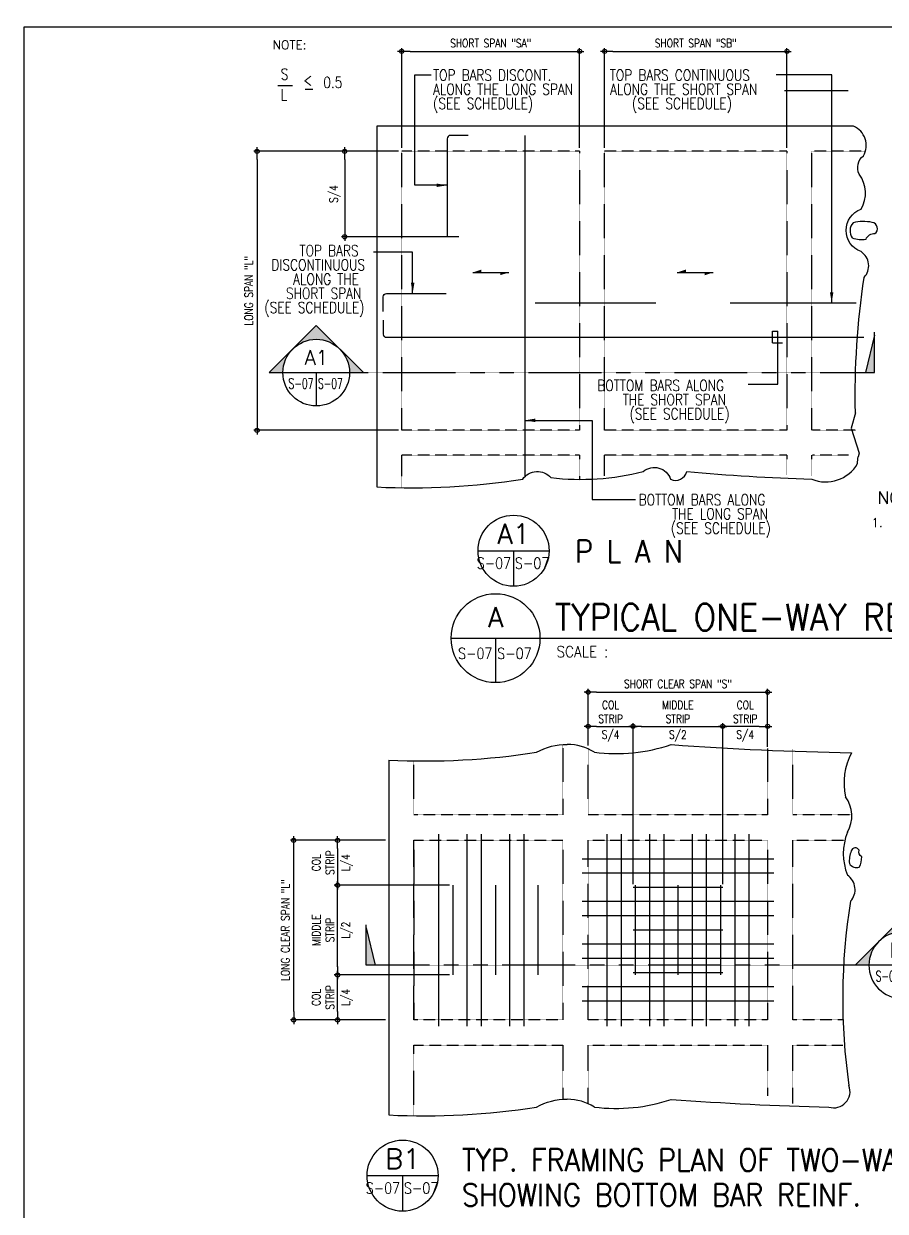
# Model space of a CAD drawing. Header units: millimetres. Extents: x 5503 to 49073, y 0 to 53253.
# Drawn here: x 5503 to 24902, y 26214 to 52939 of the extents above; entities that cross this region are included whole.
import ezdxf
from ezdxf.enums import TextEntityAlignment as Align

# ---------------------------------------------------------------- set-up
doc = ezdxf.new("R2010")
doc.units = ezdxf.units.MM
for name, pattern in [('BOTTOM', [4.2, 1.2, -0.2, 1.2, -0.2, 1.2, -0.2]), ('LEOJ', [0.3, 0.2, -0.1]), ('PHANTOM', [2.5, 1.25, -0.25, 0.25, -0.25, 0.25, -0.25])]:
    doc.linetypes.add(name, pattern=pattern)
doc.layers.get('DEFPOINTS').update_dxf_attribs({"color": 11})
for name, color, linetype in [('3G', 3, 'Continuous'), ('4C', 4, 'Continuous'), ('6', 6, 'Continuous'), ('BOTT BAR(PLAN)', 5, 'BOTTOM'), ('LEOJ', 3, 'LEOJ'), ('SHE', 8, 'Continuous'), ('TG', 3, 'Continuous'), ('title', 3, 'Continuous'), ('TM', 6, 'Continuous'), ('TOP BARS(PLAN)', 5, 'Continuous')]:
    doc.layers.add(name, color=color, linetype=linetype)
doc.styles.add('100cl', font='romans.shx', dxfattribs={"height": 500})
doc.styles.add('140CL', font='romans.shx', dxfattribs={"height": 0.35})
doc.styles.add('ROMANS', font='romans.shx', dxfattribs={"width": 0.8})
doc.styles.add('S-SHOWN', font='ROMANS.shx', dxfattribs={"height": 0.25})
doc.styles.add('S-TAKEN', font='ROMANS.shx', dxfattribs={"height": 0.25})
doc.dimstyles.new('DIM100', dxfattribs={"dimscale": 100, "dimtxt": 2.5, "dimasz": 2.5, "dimexe": 1, "dimexo": 1, "dimgap": 1, "dimtad": 1, "dimdec": 0, "dimzin": 0, "dimdsep": 46, "dimtxsty": 'ROMANS', "dimblk": 'DIM1', "dimcen": 1, "dimclrd": 8, "dimclre": 8, "dimclrt": 3, "dimadec": 0, "dimazin": 0, "dimtfac": 1, "dimtdec": 0, "dimtofl": 0, "dimtmove": 0, "dimatfit": 3, "dimfxl": 1, "dimtolj": 1, "dimtzin": 0, "dimarcsym": 0})
doc.dimstyles.new('DIM75', dxfattribs={"dimscale": 75, "dimtxt": 2.5, "dimasz": 2.5, "dimexe": 1, "dimexo": 1, "dimgap": 1, "dimtad": 1, "dimdec": 0, "dimzin": 0, "dimdsep": 46, "dimtxsty": 'ROMANS', "dimblk": 'DIM1', "dimcen": 1, "dimclrd": 8, "dimclre": 8, "dimclrt": 3, "dimadec": 0, "dimazin": 0, "dimtfac": 1, "dimtdec": 0, "dimtofl": 0, "dimtmove": 0, "dimatfit": 3, "dimfxl": 1, "dimtolj": 1, "dimtzin": 0, "dimarcsym": 0})

# ---------------------------------------------------------------- blocks, each defined once
blk = doc.blocks.new('CIR')
at = {"layer": 'title', "color": 2}
for p, q in [((0, 0), (20, 0)), ((10, 0), (10, -10))]:
    blk.add_line(p, q, dxfattribs=at)
blk.add_circle((10, 0), 10, dxfattribs=at)
at = {"layer": 'title', "color": 5, "style": 'ROMANS'}
blk.add_attdef('A', text='', height=4.5, dxfattribs=at).set_placement((10, 4.75), align=Align.MIDDLE)
at = {"layer": 'title', "color": 2, "style": 'ROMANS'}
for width, p, p2 in [(1.138397, (1.58, -4.68), (9.3, -4.68)), (1.147089, (10.36, -4.68), (18.14, -4.68))]:
    blk.add_attdef('S-1', text='', height=2.5, dxfattribs=dict(at, width=width)).set_placement(p, p2, align=Align.FIT)
blk = doc.blocks.new('DIM1')
at = {"color": 0}
blk.add_line((-1, 0), (0.5, 0), dxfattribs=at)
at = {"color": 3}
blk.add_circle((0, 0), 0.25, dxfattribs=at)
blk = doc.blocks.new('*D92')
at = {"layer": 'DEFPOINTS', "color": 0, "linetype": 'Continuous', "transparency": 16777216}
for p in [(22688, 52317), (18583, 50069), (22688, 50069)]:
    blk.add_point(p, dxfattribs=at)
at = {"layer": 'TG', "color": 8, "linetype": 'Continuous', "lineweight": -2, "transparency": 16777216}
for p, q in [((18583, 50144), (18583, 52392)), ((22688, 50144), (22688, 52392)), ((18770, 52317), (22500, 52317))]:
    blk.add_line(p, q, dxfattribs=at)
at = {"layer": 'TG', "color": 8, "linetype": 'Continuous', "lineweight": -2, "transparency": 16777216, "xscale": 187.5, "yscale": 187.5, "zscale": 187.5, "rotation": 180}
blk.add_blockref('DIM1', (18583, 52317), dxfattribs=at)
at = {"layer": 'TG', "color": 8, "linetype": 'Continuous', "lineweight": -2, "transparency": 16777216, "xscale": 187.5, "yscale": 187.5, "zscale": 187.5}
blk.add_blockref('DIM1', (22688, 52317), dxfattribs=at)
at = {"layer": 'TG', "color": 3, "linetype": 'Continuous', "transparency": 16777216, "insert": (20635, 52503), "char_height": 187.5, "attachment_point": 5, "style": 'ROMANS'}
blk.add_mtext('\\A1;SHORT SPAN "SB"', dxfattribs=at)
blk = doc.blocks.new('*D93')
at = {"layer": 'DEFPOINTS', "color": 0, "linetype": 'Continuous', "transparency": 16777216}
for p in [(18020, 52317), (14013, 50069), (18020, 50069)]:
    blk.add_point(p, dxfattribs=at)
at = {"layer": 'TG', "color": 8, "linetype": 'Continuous', "lineweight": -2, "transparency": 16777216}
for p, q in [((14013, 50144), (14013, 52392)), ((18020, 50144), (18020, 52392)), ((14201, 52317), (17832, 52317))]:
    blk.add_line(p, q, dxfattribs=at)
at = {"layer": 'TG', "color": 8, "linetype": 'Continuous', "lineweight": -2, "transparency": 16777216, "xscale": 187.5, "yscale": 187.5, "zscale": 187.5, "rotation": 180}
blk.add_blockref('DIM1', (14013, 52317), dxfattribs=at)
at = {"layer": 'TG', "color": 8, "linetype": 'Continuous', "lineweight": -2, "transparency": 16777216, "xscale": 187.5, "yscale": 187.5, "zscale": 187.5}
blk.add_blockref('DIM1', (18020, 52317), dxfattribs=at)
at = {"layer": 'TG', "color": 3, "linetype": 'Continuous', "transparency": 16777216, "insert": (16017, 52503), "char_height": 187.5, "attachment_point": 5, "style": 'ROMANS'}
blk.add_mtext('\\A1;SHORT SPAN "SA"', dxfattribs=at)
blk = doc.blocks.new('*D98')
at = {"layer": 'DEFPOINTS', "color": 0, "linetype": 'Continuous', "transparency": 16777216}
for p in [(14013, 50069), (10757, 43790), (14013, 43790)]:
    blk.add_point(p, dxfattribs=at)
at = {"layer": 'TG', "color": 8, "linetype": 'Continuous', "lineweight": -2, "transparency": 16777216}
for p, q in [((13938, 50069), (10682, 50069)), ((10757, 49881), (10757, 43977)), ((13938, 43790), (10682, 43790))]:
    blk.add_line(p, q, dxfattribs=at)
at = {"layer": 'TG', "color": 8, "linetype": 'Continuous', "lineweight": -2, "transparency": 16777216, "xscale": 187.5, "yscale": 187.5, "zscale": 187.5}
for p, rotation in [((10757, 50069), 90), ((10757, 43790), 270)]:
    blk.add_blockref('DIM1', p, dxfattribs=dict(at, rotation=rotation))
at = {"layer": 'TG', "color": 3, "linetype": 'Continuous', "transparency": 16777216, "insert": (10570, 46929), "char_height": 187.5, "attachment_point": 5, "rotation": 90, "style": 'ROMANS'}
blk.add_mtext('\\A1;LONG SPAN "L"', dxfattribs=at)
blk = doc.blocks.new('*D99')
at = {"layer": 'DEFPOINTS', "color": 0, "linetype": 'Continuous', "transparency": 16777216}
for p in [(14013, 50069), (12730, 48145), (15371, 48145)]:
    blk.add_point(p, dxfattribs=at)
at = {"layer": 'TG', "color": 8, "linetype": 'Continuous', "lineweight": -2, "transparency": 16777216}
for p, q in [((13938, 50069), (12655, 50069)), ((12730, 49881), (12730, 48333)), ((15296, 48145), (12655, 48145))]:
    blk.add_line(p, q, dxfattribs=at)
at = {"layer": 'TG', "color": 8, "linetype": 'Continuous', "lineweight": -2, "transparency": 16777216, "xscale": 187.5, "yscale": 187.5, "zscale": 187.5}
for p, rotation in [((12730, 50069), 90), ((12730, 48145), 270)]:
    blk.add_blockref('DIM1', p, dxfattribs=dict(at, rotation=rotation))
at = {"layer": 'TG', "color": 3, "linetype": 'Continuous', "transparency": 16777216, "insert": (12512, 49107), "char_height": 187.5, "attachment_point": 5, "rotation": 90, "style": 'ROMANS'}
blk.add_mtext('\\A1;S/4', dxfattribs=at)
blk = doc.blocks.new('*D77')
at = {"layer": 'DEFPOINTS', "color": 0, "linetype": 'Continuous', "transparency": 16777216}
for p in [(21243, 37127), (22253, 36590), (21243, 33501)]:
    blk.add_point(p, dxfattribs=at)
at = {"layer": 'TG', "color": 8, "linetype": 'Continuous', "lineweight": -2, "transparency": 16777216}
for p, q in [((21243, 33576), (21243, 37202)), ((22253, 36665), (22253, 37202)), ((22066, 37127), (21430, 37127))]:
    blk.add_line(p, q, dxfattribs=at)
at = {"layer": 'TG', "color": 8, "linetype": 'Continuous', "lineweight": -2, "transparency": 16777216, "xscale": 187.5, "yscale": 187.5, "zscale": 187.5, "rotation": 180}
blk.add_blockref('DIM1', (21243, 37127), dxfattribs=at)
at = {"layer": 'TG', "color": 8, "linetype": 'Continuous', "lineweight": -2, "transparency": 16777216, "xscale": 187.5, "yscale": 187.5, "zscale": 187.5}
blk.add_blockref('DIM1', (22253, 37127), dxfattribs=at)
at = {"layer": 'TG', "color": 3, "linetype": 'Continuous', "transparency": 16777216, "char_height": 187.5, "attachment_point": 5, "style": 'ROMANS'}
for s, insert in [('\\A1;COL\\PSTRIP', (21748, 37452)), ('\\A1;S/4', (21748, 36909))]:
    blk.add_mtext(s, dxfattribs=dict(at, insert=insert))
blk = doc.blocks.new('*D78')
at = {"layer": 'DEFPOINTS', "color": 0, "linetype": 'Continuous', "transparency": 16777216}
for p in [(21243, 37127), (19222, 33501), (21243, 33501)]:
    blk.add_point(p, dxfattribs=at)
at = {"layer": 'TG', "color": 8, "linetype": 'Continuous', "lineweight": -2, "transparency": 16777216}
for p, q in [((19222, 33576), (19222, 37202)), ((21243, 33576), (21243, 37202)), ((19409, 37127), (21055, 37127))]:
    blk.add_line(p, q, dxfattribs=at)
at = {"layer": 'TG', "color": 8, "linetype": 'Continuous', "lineweight": -2, "transparency": 16777216, "xscale": 187.5, "yscale": 187.5, "zscale": 187.5, "rotation": 180}
blk.add_blockref('DIM1', (19222, 37127), dxfattribs=at)
at = {"layer": 'TG', "color": 8, "linetype": 'Continuous', "lineweight": -2, "transparency": 16777216, "xscale": 187.5, "yscale": 187.5, "zscale": 187.5}
blk.add_blockref('DIM1', (21243, 37127), dxfattribs=at)
at = {"layer": 'TG', "color": 3, "linetype": 'Continuous', "transparency": 16777216, "char_height": 187.5, "attachment_point": 5, "style": 'ROMANS'}
for s, insert in [('\\A1;MIDDLE\\PSTRIP', (20232, 37452)), ('\\A1;S/2', (20232, 36909))]:
    blk.add_mtext(s, dxfattribs=dict(at, insert=insert))
blk = doc.blocks.new('*D79')
at = {"layer": 'DEFPOINTS', "color": 0, "linetype": 'Continuous', "transparency": 16777216}
for p in [(19222, 37127), (18212, 36618), (19222, 33501)]:
    blk.add_point(p, dxfattribs=at)
at = {"layer": 'TG', "color": 8, "linetype": 'Continuous', "lineweight": -2, "transparency": 16777216}
for p, q in [((18212, 36693), (18212, 37202)), ((19222, 33576), (19222, 37202)), ((18399, 37127), (19034, 37127))]:
    blk.add_line(p, q, dxfattribs=at)
at = {"layer": 'TG', "color": 8, "linetype": 'Continuous', "lineweight": -2, "transparency": 16777216, "xscale": 187.5, "yscale": 187.5, "zscale": 187.5, "rotation": 180}
blk.add_blockref('DIM1', (18212, 37127), dxfattribs=at)
at = {"layer": 'TG', "color": 8, "linetype": 'Continuous', "lineweight": -2, "transparency": 16777216, "xscale": 187.5, "yscale": 187.5, "zscale": 187.5}
blk.add_blockref('DIM1', (19222, 37127), dxfattribs=at)
at = {"layer": 'TG', "color": 3, "linetype": 'Continuous', "transparency": 16777216, "char_height": 187.5, "attachment_point": 5, "style": 'ROMANS'}
for s, insert in [('\\A1;COL\\PSTRIP', (18717, 37452)), ('\\A1;S/4', (18717, 36909))]:
    blk.add_mtext(s, dxfattribs=dict(at, insert=insert))
blk = doc.blocks.new('*D80')
at = {"layer": 'DEFPOINTS', "color": 0, "linetype": 'Continuous', "transparency": 16777216}
for p in [(22253, 37896), (18212, 36618), (22253, 36590)]:
    blk.add_point(p, dxfattribs=at)
at = {"layer": 'TG', "color": 8, "linetype": 'Continuous', "lineweight": -2, "transparency": 16777216}
for p, q in [((18212, 36693), (18212, 37971)), ((22253, 36665), (22253, 37971)), ((18399, 37896), (22066, 37896))]:
    blk.add_line(p, q, dxfattribs=at)
at = {"layer": 'TG', "color": 8, "linetype": 'Continuous', "lineweight": -2, "transparency": 16777216, "xscale": 187.5, "yscale": 187.5, "zscale": 187.5, "rotation": 180}
blk.add_blockref('DIM1', (18212, 37896), dxfattribs=at)
at = {"layer": 'TG', "color": 8, "linetype": 'Continuous', "lineweight": -2, "transparency": 16777216, "xscale": 187.5, "yscale": 187.5, "zscale": 187.5}
blk.add_blockref('DIM1', (22253, 37896), dxfattribs=at)
at = {"layer": 'TG', "color": 3, "linetype": 'Continuous', "transparency": 16777216, "insert": (20232, 38083), "char_height": 187.5, "attachment_point": 5, "style": 'ROMANS'}
blk.add_mtext('\\A1;SHORT CLEAR SPAN "S"', dxfattribs=at)
blk = doc.blocks.new('*D72')
at = {"layer": 'DEFPOINTS', "color": 0, "linetype": 'Continuous', "transparency": 16777216}
for p in [(12569, 33552), (15162, 33552), (15162, 31531)]:
    blk.add_point(p, dxfattribs=at)
at = {"layer": 'TG', "color": 8, "linetype": 'Continuous', "lineweight": -2, "transparency": 16777216}
for p, q in [((15087, 33552), (12494, 33552)), ((12569, 31718), (12569, 33364)), ((15087, 31531), (12494, 31531))]:
    blk.add_line(p, q, dxfattribs=at)
at = {"layer": 'TG', "color": 8, "linetype": 'Continuous', "lineweight": -2, "transparency": 16777216, "xscale": 187.5, "yscale": 187.5, "zscale": 187.5}
for p, rotation in [((12569, 33552), 90), ((12569, 31531), 270)]:
    blk.add_blockref('DIM1', p, dxfattribs=dict(at, rotation=rotation))
at = {"layer": 'TG', "color": 3, "linetype": 'Continuous', "transparency": 16777216, "char_height": 187.5, "attachment_point": 5, "rotation": 90, "style": 'ROMANS'}
for s, insert in [('\\A1;MIDDLE\\PSTRIP', (12244, 32541)), ('\\A1;L/2', (12786, 32541))]:
    blk.add_mtext(s, dxfattribs=dict(at, insert=insert))
blk = doc.blocks.new('*D73')
at = {"layer": 'DEFPOINTS', "color": 0, "linetype": 'Continuous', "transparency": 16777216}
for p in [(11581, 34562), (13720, 34562), (13720, 30520)]:
    blk.add_point(p, dxfattribs=at)
at = {"layer": 'TG', "color": 8, "linetype": 'Continuous', "lineweight": -2, "transparency": 16777216}
for p, q in [((13645, 34562), (11506, 34562)), ((11581, 30708), (11581, 34375)), ((13645, 30520), (11506, 30520))]:
    blk.add_line(p, q, dxfattribs=at)
at = {"layer": 'TG', "color": 8, "linetype": 'Continuous', "lineweight": -2, "transparency": 16777216, "xscale": 187.5, "yscale": 187.5, "zscale": 187.5}
for p, rotation in [((11581, 34562), 90), ((11581, 30520), 270)]:
    blk.add_blockref('DIM1', p, dxfattribs=dict(at, rotation=rotation))
at = {"layer": 'TG', "color": 3, "linetype": 'Continuous', "transparency": 16777216, "insert": (11395, 32541), "char_height": 187.5, "attachment_point": 5, "rotation": 90, "style": 'ROMANS'}
blk.add_mtext('\\A1;LONG CLEAR SPAN "L"', dxfattribs=at)
blk = doc.blocks.new('*D74')
at = {"layer": 'DEFPOINTS', "color": 0, "linetype": 'Continuous', "transparency": 16777216}
for p in [(12569, 31531), (15162, 31531), (13720, 30520)]:
    blk.add_point(p, dxfattribs=at)
at = {"layer": 'TG', "color": 8, "linetype": 'Continuous', "lineweight": -2, "transparency": 16777216}
for p, q in [((15087, 31531), (12494, 31531)), ((12569, 30708), (12569, 31343)), ((13645, 30520), (12494, 30520))]:
    blk.add_line(p, q, dxfattribs=at)
at = {"layer": 'TG', "color": 8, "linetype": 'Continuous', "lineweight": -2, "transparency": 16777216, "xscale": 187.5, "yscale": 187.5, "zscale": 187.5}
for p, rotation in [((12569, 31531), 90), ((12569, 30520), 270)]:
    blk.add_blockref('DIM1', p, dxfattribs=dict(at, rotation=rotation))
at = {"layer": 'TG', "color": 3, "linetype": 'Continuous', "transparency": 16777216, "char_height": 187.5, "attachment_point": 5, "rotation": 90, "style": 'ROMANS'}
for s, insert in [('\\A1;COL\\PSTRIP', (12244, 31026)), ('\\A1;L/4', (12786, 31026))]:
    blk.add_mtext(s, dxfattribs=dict(at, insert=insert))
blk = doc.blocks.new('*D75')
at = {"layer": 'DEFPOINTS', "color": 0, "linetype": 'Continuous', "transparency": 16777216}
for p in [(13720, 34562), (12569, 33552), (15162, 33552)]:
    blk.add_point(p, dxfattribs=at)
at = {"layer": 'TG', "color": 8, "linetype": 'Continuous', "lineweight": -2, "transparency": 16777216}
for p, q in [((13645, 34562), (12494, 34562)), ((12569, 34375), (12569, 33739)), ((15087, 33552), (12494, 33552))]:
    blk.add_line(p, q, dxfattribs=at)
at = {"layer": 'TG', "color": 8, "linetype": 'Continuous', "lineweight": -2, "transparency": 16777216, "xscale": 187.5, "yscale": 187.5, "zscale": 187.5}
for p, rotation in [((12569, 34562), 90), ((12569, 33552), 270)]:
    blk.add_blockref('DIM1', p, dxfattribs=dict(at, rotation=rotation))
at = {"layer": 'TG', "color": 3, "linetype": 'Continuous', "transparency": 16777216, "char_height": 187.5, "attachment_point": 5, "rotation": 90, "style": 'ROMANS'}
for s, insert in [('\\A1;COL\\PSTRIP', (12244, 34057)), ('\\A1;L/4', (12786, 34057))]:
    blk.add_mtext(s, dxfattribs=dict(at, insert=insert))
blk = doc.blocks.new('A$C39B41007')
at = {"layer": 'title', "color": 2}
for p, q in [((-7.5, 0), (7.5, 0)), ((0, 0), (0, -7.5))]:
    blk.add_line(p, q, dxfattribs=at)
blk.add_circle((0, 0), 7.5, dxfattribs=at)
at = {"layer": 'title', "color": 5, "style": '140CL'}
blk.add_attdef('A', text='', height=3.28, dxfattribs=at).set_placement((0, 3.39), align=Align.MIDDLE)
at = {"layer": 'title', "color": 2}
for style, width, p, p2 in [('S-TAKEN', 0.886991, (-6.26, -3.63), (-0.62, -3.63)), ('S-SHOWN', 0.880298, (0.37, -3.63), (5.97, -3.63))]:
    blk.add_attdef('S-1', text='', height=2.34, dxfattribs=dict(at, style=style, width=width)).set_placement(p, p2, align=Align.FIT)
blk = doc.blocks.new('A$C6C0B0B06')
at = {"layer": 'title', "color": 2}
for p, q in [((0, 0), (16, 0)), ((8, 0), (8, -8))]:
    blk.add_line(p, q, dxfattribs=at)
blk.add_circle((8, 0), 8, dxfattribs=at)
at = {"layer": 'title', "color": 5, "style": 'ROMANS'}
blk.add_attdef('A', text='', height=4.5, dxfattribs=at).set_placement((8, 3.8), align=Align.MIDDLE)
at = {"layer": 'title', "color": 2, "style": 'ROMANS'}
for width, p, p2 in [(1.138397, (-0.28, -4.05), (7.44, -4.05)), (1.147089, (8.29, -4.05), (16.07, -4.05))]:
    blk.add_attdef('S-1', text='', height=2.5, dxfattribs=dict(at, width=width)).set_placement(p, p2, align=Align.FIT)

msp = doc.modelspace()

# ---------------------------------------------------------------- hatches: boundary and pattern name
at = {"layer": 'title'}
h = msp.add_hatch(color=2, dxfattribs=at)
h.paths.add_polyline_path([(12089.6, 46148.1), (11559.3, 45617.8, -0.4142136), (12619.9, 45617.8)])
h.paths.add_polyline_path([(11559.3, 45617.8), (11028.9, 45087.5), (11339.6, 45087.5, -0.1989124)])
h.paths.add_polyline_path([(12619.9, 45617.8, -0.1989124), (12839.6, 45087.5), (13150.3, 45087.5)])
h = msp.add_hatch(color=2, dxfattribs=at)
h.paths.add_polyline_path([(25282.9, 32810.9), (25813.2, 32280.6, 0.4142136), (24752.5, 32280.6)])
h.paths.add_polyline_path([(25813.2, 32280.6), (26343.5, 31750.3), (26032.9, 31750.3, 0.1989124)])
h.paths.add_polyline_path([(24752.5, 32280.6, 0.1989124), (24532.9, 31750.3), (24222.2, 31750.3)])

# ---------------------------------------------------------------- linework, layer by layer
for p, q in [((14311.1, 51786.8), (14674.6, 51786.8)), ((18301.1, 42230.1), (19274.7, 42230.1))]:
    msp.add_line(p, q)
at = {"layer": '3G'}
for p, q in [((24186.1, 50631.9), (13450.2, 50631.9)), ((13450.2, 50631.9), (13450.2, 42514.3)), ((18583, 42766.1), (18583, 43226.8)), ((13720.1, 36365.8), (13720.1, 28380.2))]:
    msp.add_line(p, q, dxfattribs=at)
at = {"layer": '3G', "color": 1}
for p, q in [((24228.4, 44181.7), (24134.7, 43836.3)), ((24134.7, 43836.3), (24314.6, 43274.5)), ((24314.6, 43274.5), (24293.7, 43195))]:
    msp.add_line(p, q, dxfattribs=at)
for points in [[(24228.4, 44181.7, -0.0428718), (24425.9, 47230.5, 0.4624863), (24357.6, 47810.9, -0.7085448), (24358.3, 48766.8, 0.2996373), (24316.2, 49552.1, -0.3529405), (24408.8, 49967.8, 0.4558928), (24186.1, 50631.9, 0.4700535)], [(24604.9, 48467.5, 0.1231862), (24177, 48459, 0.3515031), (24160, 48120.9, 0.1228551), (24469.1, 48088.6, -0.3542587), (24667.8, 48216, 0.6878986), (24604.9, 48467.5, 1.3362678)], [(13450.2, 42514.3, 0.0505149), (16738.2, 42689.6, -0.4948316), (17369.7, 42723.7, 0.0901101), (19453.7, 42860.3, -0.5387074), (20067.8, 42689.6, 0.4808136), (20430, 42860.3, 0.0150445), (23245.6, 42689.6, 0.3741424), (24278.9, 43040.7, -0.06867), (24293.7, 43195, 0.9378593)], [(13720.1, 36365.8, 0.0505149), (17049.1, 36543.3, -0.1389352), (17740.7, 36719, 0.1263638)], [(24136.2, 34325.3, 0.1231862), (24094.4, 34039.4, 0.3376229), (24317.6, 33957.2, 0.1064177), (24373.4, 34192.8, -0.3542587), (24310.6, 34339.2, 0.6878986), (24136.2, 34325.3, 1.3362678)], [(13720.1, 28380.2, 0.0505149), (17049.1, 28557.7, -0.1389352), (17740.7, 28733.4, 0.1263638)]]:
    msp.add_lwpolyline(points, format="xyb", dxfattribs=at)
for centre, radius, start, end in [((17736.4, 35552.4), 1166.6, 58.14739, 89.78815), ((18836.3, 40437.4), 3924.1, 262.91085, 288.50268), ((25432.4, 110086.8), 73565.5, 265.828928, 268.99619), ((25382.8, 35857.1), 1411.4, 151.40703, 192.99415), ((23425.1, 35109.9), 724, 329.70756, 36.42826), ((25266, 34259.8), 1308.9, 158.25615, 201.65482), ((23834.3, 33453.6), 388.3, 317.07453, 56.35411), ((37632.7, 31002.5), 13689.8, 170.80911, 188.23517), ((23740.5, 28909.7), 368, 253.01552, 21.01435), ((17736.4, 27566.8), 1166.6, 58.14739, 89.78815), ((18836.3, 32451.8), 3924.1, 262.91085, 288.50268), ((25432.4, 102101.2), 73565.5, 265.828928, 268.598428)]:
    msp.add_arc(centre, radius, start, end, dxfattribs=at)
at = {"layer": '4C'}
for p, q in [((14841.6, 34700.4), (14841.6, 30382.1)), ((15481.6, 34700.4), (15481.6, 30382.1)), ((15801.6, 34700.4), (15801.6, 30382.1)), ((16441.6, 34700.4), (16441.6, 30382.1)), ((16761.6, 34700.4), (16761.6, 30382.1)), ((18632.4, 34700.4), (18632.4, 30382.1)), ((18952.4, 34700.4), (18952.4, 30382.1)), ((19592.4, 34700.4), (19592.4, 30382.1)), ((19912.4, 34700.4), (19912.4, 30382.1)), ((20552.4, 34700.4), (20552.4, 30382.1)), ((20872.4, 34700.4), (20872.4, 30382.1)), ((21512.4, 34700.4), (21512.4, 30382.1)), ((21832.4, 34700.4), (21832.4, 30382.1)), ((22391.6, 34141.2), (18073.2, 34141.2)), ((22391.6, 33821.2), (18073.2, 33821.2)), ((15161.6, 33551.7), (15161.6, 31530.8)), ((16121.6, 33551.7), (16121.6, 31530.8)), ((17081.6, 33551.7), (17081.6, 31530.8)), ((21242.8, 33501.2), (19222, 33501.2)), ((19272.4, 33551.7), (19272.4, 31530.8)), ((20232.4, 33551.7), (20232.4, 31530.8)), ((21192.4, 33551.7), (21192.4, 31530.8)), ((22391.6, 33181.2), (18073.2, 33181.2)), ((22391.6, 32861.2), (18073.2, 32861.2)), ((21242.8, 32541.2), (19222, 32541.2)), ((22391.6, 32221.2), (18073.2, 32221.2)), ((22391.6, 31901.2), (18073.2, 31901.2)), ((21242.8, 31581.2), (19222, 31581.2)), ((22391.6, 31261.2), (18073.2, 31261.2)), ((22391.6, 30941.2), (18073.2, 30941.2))]:
    msp.add_line(p, q, dxfattribs=at)
at = {"layer": '6', "color": 1}
msp.add_line((5502.6, 52860), (5502.6, 0), dxfattribs=at)
at = {"layer": 'BOTT BAR(PLAN)'}
msp.add_line((16785.1, 50427), (16785.1, 42753.9), dxfattribs=at)
msp.add_lwpolyline([(13596.3, 46265.7), (13596.3, 45957.2, 0.4142136), (13671.3, 45882.1), (24416.2, 45882.1)], format="xyb", dxfattribs=at)
at = {"layer": 'DEFPOINTS'}
msp.add_lwpolyline([(5502.6, 0), (49072.6, 0), (49072.6, 52860), (5502.6, 52860)], close=True, dxfattribs=at)
at = {"layer": 'LEOJ'}
for p, q in [((14013.2, 43789.8), (14013.2, 50068.9)), ((18020, 50068.9), (14013.2, 50068.9)), ((18020, 50068.9), (18020, 43789.8)), ((22687.9, 50068.9), (18583, 50068.9)), ((18583, 43789.8), (18583, 50068.9)), ((22687.9, 50068.9), (22687.9, 43789.8)), ((23250.9, 43789.8), (23250.9, 50068.9)), ((24453.1, 50068.9), (23259.9, 50068.9)), ((18020, 43789.8), (14013.2, 43789.8)), ((22687.9, 43789.8), (18583, 43789.8)), ((24238.8, 43789.8), (23259.9, 43789.8)), ((14013.2, 42497.2), (14013.2, 43226.8)), ((18020, 43226.8), (14013.2, 43226.8)), ((18020, 43226.8), (18020, 42685.7)), ((22687.9, 43226.8), (18583, 43226.8)), ((22687.9, 43226.8), (22687.9, 42790.3)), ((23250.9, 42766.1), (23250.9, 43226.8)), ((24071.3, 43226.8), (23259.9, 43226.8)), ((17641.5, 36717.9), (17641.5, 35132.1)), ((18211.5, 35132.1), (18211.5, 36617.8)), ((22253.2, 36631.5), (22253.2, 35132.1)), ((14290.1, 35132.1), (14290.1, 36348.5)), ((22823.3, 35132.1), (22823.3, 36613.3)), ((17641.5, 35132.1), (14290.1, 35132.1)), ((22253.2, 35132.1), (18211.5, 35132.1)), ((24148.7, 35132.1), (22823.3, 35132.1)), ((14290.1, 30520.4), (14290.1, 34562.1)), ((14290.1, 34562.1), (14290.1, 30520.4)), ((14290.1, 34562.1), (17641.5, 34562.1)), ((17641.5, 34562.1), (17641.5, 30520.4)), ((18211.5, 30520.4), (18211.5, 34562.1)), ((18211.5, 34562.1), (22253.2, 34562.1)), ((22253.2, 34562.1), (22253.2, 30520.4)), ((22823.3, 30520.4), (22823.3, 34562.1)), ((22823.3, 34562.1), (23992.4, 34562.1)), ((17641.5, 30520.4), (14290.1, 30520.4)), ((22253.2, 30520.4), (18211.5, 30520.4)), ((23950.7, 30520.4), (22823.3, 30520.4)), ((14290.1, 28362.9), (14290.1, 29950.3)), ((14290.1, 29950.3), (17641.5, 29950.3)), ((17641.5, 29950.3), (17641.5, 28732.3)), ((18211.5, 28635.2), (18211.5, 29950.3)), ((18211.5, 29950.3), (22253.2, 29950.3)), ((22253.2, 29950.3), (22253.2, 28810.9)), ((22823.3, 29950.3), (23943.2, 29950.3)), ((22823.3, 28635.2), (22823.3, 29950.3))]:
    msp.add_line(p, q, dxfattribs=at)
at = {"layer": 'SHE'}
for p, q in [((24065.3, 51432.4), (22631.4, 51432.4)), ((15614.2, 47343.5), (16426, 47343.5)), ((20216.4, 47343.5), (21028.2, 47343.5)), ((22363.3, 45760.6), (22363.3, 46024.1)), ((22363.3, 46024.1), (22483.2, 46024.1)), ((22483.2, 44828.9), (22483.2, 46024.1)), ((22363.3, 45760.6), (22587, 45760.6)), ((21814.4, 44828.9), (22483.2, 44828.9))]:
    msp.add_line(p, q, dxfattribs=at)
for points in [[(15614.2, 47343.5), (15809.1, 47407.8), (15809, 47344.8)], [(16426, 47343.5), (16231.1, 47279.1), (16231.3, 47342.1)], [(20216.4, 47343.5), (20411.2, 47407.8), (20411.1, 47344.8)], [(21028.2, 47343.5), (20833.3, 47279.1), (20833.4, 47342.1)]]:
    msp.add_solid(points, dxfattribs=at)
at = {"layer": 'TG'}
for p, q in [((11220.4, 51551.2), (11558, 51551.2)), ((11841.6, 51468.1), (12013.6, 51468.1))]:
    msp.add_line(p, q, dxfattribs=at)
at = {"layer": 'title', "color": 2}
for p, q in [((11028.9, 45087.5), (12089.6, 46148.1)), ((13150.3, 45087.5), (12089.6, 46148.1)), ((24660.9, 45087.5), (24660.9, 45997.5)), ((24660.9, 45931.2), (24454.7, 45087.5)), ((15731.5, 41079.3), (17331.5, 41079.3)), ((15126.1, 39111.5), (40636.3, 39111.5)), ((13211.5, 31750.3), (13211.5, 32660.3)), ((24222.2, 31750.3), (25282.9, 32810.9)), ((13211.5, 32594), (13417.8, 31750.3)), ((13233.1, 27014.9), (14833.1, 27014.9))]:
    msp.add_line(p, q, dxfattribs=at)
at = {"layer": 'title', "color": 5, "linetype": 'PHANTOM'}
for p, q in [((12839.6, 45087.5), (24660.9, 45087.5)), ((24532.9, 31750.3), (13211.5, 31750.3))]:
    msp.add_line(p, q, dxfattribs=at)
at = {"layer": 'title', "color": 2}
for points in [[(12839.6, 45087.5), (13150.3, 45087.5), (12089.6, 46148.1), (11028.9, 45087.5), (11339.6, 45087.5, -1)], [(24532.9, 31750.3), (24222.2, 31750.3), (25282.9, 32810.9), (26343.5, 31750.3), (26032.9, 31750.3, 1)]]:
    msp.add_lwpolyline(points, format="xyb", close=True, dxfattribs=at)
for points in [[(24454.7, 45087.5), (24660.9, 45087.5), (24454.7, 45087.5), (24660.9, 45997.5)], [(13417.8, 31750.3), (13211.5, 31750.3), (13417.8, 31750.3), (13211.5, 32660.3)]]:
    msp.add_solid(points, dxfattribs=at)
at = {"layer": 'TOP BARS(PLAN)'}
for points in [[(15510.9, 50427), (15113.3, 50427, 0.4142136), (15038.2, 50351.9), (15038.2, 48145.3)], [(13596.3, 46465.3), (13596.3, 46793.9, -0.4142136), (13671.3, 46869), (15014.9, 46869)]]:
    msp.add_lwpolyline(points, format="xyb", dxfattribs=at)
for points in [[(17018.3, 46658.1), (19733.1, 46658.1)], [(21406, 46658.1), (24249, 46658.1)], [(21537.8, 46658.1), (23964.2, 46658.1)]]:
    msp.add_lwpolyline(points, dxfattribs=at)

# ---------------------------------------------------------------- block references
ref = msp.add_blockref('A$C39B41007', (12089.6, 45087.5), dxfattribs=dict(xscale=100, yscale=100, zscale=100))
ref.add_attrib('A', 'A1', dxfattribs={"layer": 'title', "color": 5, "height": 328.12, "style": '140CL'}).set_placement((12089.6, 45426.7), align=Align.MIDDLE)
ref.add_attrib('S-1', 'S-07', dxfattribs={"layer": 'title', "color": 2, "height": 234.38, "style": 'S-TAKEN', "width": 0.609138}).set_placement((11463.1, 44724.7), (12027.4, 44724.7), align=Align.FIT)
ref.add_attrib('S-1', 'S-07', dxfattribs={"layer": 'title', "color": 2, "height": 234.38, "style": 'S-SHOWN', "width": 0.604542}).set_placement((12126.6, 44724.7), (12686.6, 44724.7), align=Align.FIT)
ref = msp.add_blockref('A$C39B41007', (25282.9, 31750.3), dxfattribs=dict(xscale=-100, yscale=100, zscale=100))
ref.add_attrib('A', 'B3', dxfattribs={"layer": 'title', "color": 5, "height": 328.12, "style": '140CL'}).set_placement((25282.9, 32089.4), align=Align.MIDDLE)
ref.add_attrib('S-1', 'S-07', dxfattribs={"layer": 'title', "color": 2, "height": 234.38, "style": 'S-TAKEN', "width": 0.609138}).set_placement((25345.1, 31387.5), (25909.3, 31387.5), align=Align.FIT)
ref.add_attrib('S-1', 'S-07', dxfattribs={"layer": 'title', "color": 2, "height": 234.38, "style": 'S-SHOWN', "width": 0.604542}).set_placement((24685.9, 31387.5), (25245.9, 31387.5), align=Align.FIT)
at = {"layer": 'title'}
ref = msp.add_blockref('A$C6C0B0B06', (15731.5, 41079.3), dxfattribs=dict(at, xscale=100, yscale=100, zscale=100))
ref.add_attrib('A', 'A1', dxfattribs={"color": 5, "height": 450, "style": 'ROMANS'}).set_placement((16531.5, 41459.7), align=Align.MIDDLE)
ref.add_attrib('S-1', 'S-07', dxfattribs={"color": 2, "height": 250, "style": 'ROMANS', "width": 0.78179}).set_placement((15703.3, 40674.6), (16475.8, 40674.6), align=Align.FIT)
ref.add_attrib('S-1', 'S-07', dxfattribs={"color": 2, "height": 250, "style": 'ROMANS', "width": 0.78776}).set_placement((16560.3, 40674.6), (17338.7, 40674.6), align=Align.FIT)
at = {"layer": 'title', "color": 2}
ref = msp.add_blockref('CIR', (15126.1, 39111.5), dxfattribs=dict(at, xscale=100, yscale=100, zscale=100))
ref.add_attrib('A', 'A', dxfattribs={"color": 5, "height": 450, "style": 'ROMANS'}).set_placement((16126.1, 39587), align=Align.MIDDLE)
ref.add_attrib('S-1', 'S-07', dxfattribs={"color": 2, "height": 250, "style": 'ROMANS', "width": 0.78179}).set_placement((15283.9, 38643.7), (16056.4, 38643.7), align=Align.FIT)
ref.add_attrib('S-1', 'S-07', dxfattribs={"color": 2, "height": 250, "style": 'ROMANS', "width": 0.78776}).set_placement((16162.1, 38643.7), (16940.4, 38643.7), align=Align.FIT)
at = {"layer": 'title'}
ref = msp.add_blockref('A$C6C0B0B06', (13233.1, 27014.9), dxfattribs=dict(at, xscale=100, yscale=100, zscale=100))
ref.add_attrib('A', 'B1', dxfattribs={"color": 5, "height": 450, "style": 'ROMANS'}).set_placement((14033.1, 27395.3), align=Align.MIDDLE)
ref.add_attrib('S-1', 'S-07', dxfattribs={"color": 2, "height": 250, "style": 'ROMANS', "width": 0.78179}).set_placement((13204.8, 26610.2), (13977.3, 26610.2), align=Align.FIT)
ref.add_attrib('S-1', 'S-07', dxfattribs={"color": 2, "height": 250, "style": 'ROMANS', "width": 0.78776}).set_placement((14061.9, 26610.2), (14840.2, 26610.2), align=Align.FIT)

# ---------------------------------------------------------------- texts
at = {"layer": 'TG', "style": '100cl', "width": 0.8}
for s, p in [('S', (11290.5, 51677.3)), ('TOP BARS DISCONT.', (14718.8, 51660)), ('TOP BARS CONTINUOUS', (18698.1, 51660)), ('<', (11798.9, 51548.4)), ('0.5', (12246.9, 51494.3)), ('ALONG THE LONG SPAN', (14718.8, 51340)), ('ALONG THE SHORT SPAN', (18703.5, 51340)), ('L', (11290.5, 51213.5)), ('(SEE SCHEDULE)', (14718.8, 51020)), ('(SEE SCHEDULE)', (19196.4, 51020)), ('TOP BARS', (11712.9, 47707.2)), ('DISCONTINUOUS', (11080.5, 47387.2)), ('ALONG THE', (11568.2, 47067.2)), ('SHORT SPAN', (11408.2, 46747.2)), ('(SEE SCHEDULE)', (10920.5, 46427.2)), ('BOTTOM BARS ALONG', (18418.5, 44674.4)), ('THE SHORT SPAN', (18989.9, 44354.4)), ('(SEE SCHEDULE)', (19142.3, 44034.4)), ('BOTTOM BARS ALONG', (19348.4, 42102.5)), ('THE LONG SPAN', (20100.7, 41782.5)), ('(SEE SCHEDULE)', (20072.2, 41462.5))]:
    msp.add_text(s, height=250, dxfattribs=at).set_placement(p)
at = {"layer": 'TG', "style": '100cl'}
msp.add_text('1.', height=200, dxfattribs=at).set_placement((24590, 41613.3))
at = {"layer": 'title', "color": 6, "style": 'ROMANS', "width": 0.9}
for s, height, p in [('P L A N', 500, (17918.8, 40815.3)), ('TYPICAL ONE-WAY REINFORCED CONCRETE SLAB DETAIL', 600, (17460.7, 39286.1)), ('TYP. FRAMING PLAN OF TWO-WAY ', 500, (15367.6, 27117.9)), ('SHOWING BOTTOM BAR REINF.  ', 500, (15367.6, 26330.9))]:
    msp.add_text(s, height=height, dxfattribs=at).set_placement(p)
at = {"layer": 'title', "color": 2, "style": 'ROMANS', "width": 0.9}
msp.add_text('SCALE :', height=250, dxfattribs=at).set_placement((17498.3, 38683))
at = {"layer": 'TM', "style": '140CL'}
for s, height, p in [('NOTE:', 200, (11107.6, 52363.9)), ('NOTES:', 280, (24725.7, 42134.1))]:
    msp.add_text(s, height=height, dxfattribs=at).set_placement(p)

# ---------------------------------------------------------------- dimensions: what is measured, and where the dimension line sits
at = {"layer": 'TG', "linetype": 'Continuous'}
for base, p1, p2, text, picture, middle in [((18020, 52316.7), (14013.2, 50068.9), (18020, 50068.9), 'SHORT SPAN "SA"', '*D93', (16016.6, 52503.3)), ((22687.9, 52316.7), (18583, 50068.9), (22687.9, 50068.9), 'SHORT SPAN "SB"', '*D92', (20635.4, 52503.3)), ((22253.2, 37895.9), (18211.5, 36617.8), (22253.2, 36590), 'SHORT CLEAR SPAN "S"', '*D80', (20232.4, 38082.5)), ((19222, 37127.3), (18211.5, 36617.8), (19222, 33501.2), 'COL\\PSTRIP\\XS/4', '*D79', (18716.8, 37127.3)), ((21242.8, 37127.3), (19222, 33501.2), (21242.8, 33501.2), 'MIDDLE\\PSTRIP\\XS/2', '*D78', (20232.4, 37127.3))]:
    dim = msp.add_linear_dim(base=base, p1=p1, p2=p2, text=text, dimstyle='DIM75', dxfattribs=at)
    dim.commit()
    dim.dimension.update_dxf_attribs({"geometry": picture, "text_midpoint": middle})
for base, p1, p2, angle, text, picture, middle in [((10756.7, 43789.8), (14013.2, 50068.9), (14013.2, 43789.8), 90, 'LONG SPAN "L"', '*D98', (10570.1, 46929.3)), ((12730.1, 48145.3), (14013.2, 50068.9), (15371.1, 48145.3), 90, 'S/4', '*D99', (12512.2, 49107.1)), ((21242.8, 37127.3), (22253.2, 36590), (21242.8, 33501.2), 180, 'COL\\PSTRIP\\XS/4', '*D77', (21748, 37127.3)), ((11581.3, 34562.1), (13720.1, 30520.4), (13720.1, 34562.1), 90, 'LONG CLEAR SPAN "L"', '*D73', (11394.7, 32541.2)), ((12568.5, 33551.7), (13720.1, 34562.1), (15161.6, 33551.7), 270, 'COL\\PSTRIP\\XL/4', '*D75', (12568.5, 34056.9)), ((12568.5, 33551.7), (15161.6, 31530.8), (15161.6, 33551.7), 90, 'MIDDLE\\PSTRIP\\XL/2', '*D72', (12568.5, 32541.2)), ((12568.5, 31530.8), (13720.1, 30520.4), (15161.6, 31530.8), 90, 'COL\\PSTRIP\\XL/4', '*D74', (12568.5, 31025.6))]:
    dim = msp.add_linear_dim(base=base, p1=p1, p2=p2, angle=angle, text=text, dimstyle='DIM75', dxfattribs=at)
    dim.commit()
    dim.dimension.update_dxf_attribs({"geometry": picture, "text_midpoint": middle})

# ---------------------------------------------------------------- leaders
for points in [[(15038.2, 49304.2), (14311.1, 49304.2), (14311.1, 51786.8)], [(23694.9, 46658.1), (23694.9, 51786.8), (22446.9, 51786.8)], [(14259.7, 46869), (14259.7, 47796.1), (13378.8, 47796.1)], [(16785.1, 44013.5), (18301.1, 44013.5), (18301.1, 42230.1)]]:
    msp.add_leader(points, dimstyle='DIM100', override={"dimscale": 96, "dimgap": 1, "dimtad": 0})

doc.saveas('drawing.dxf')
